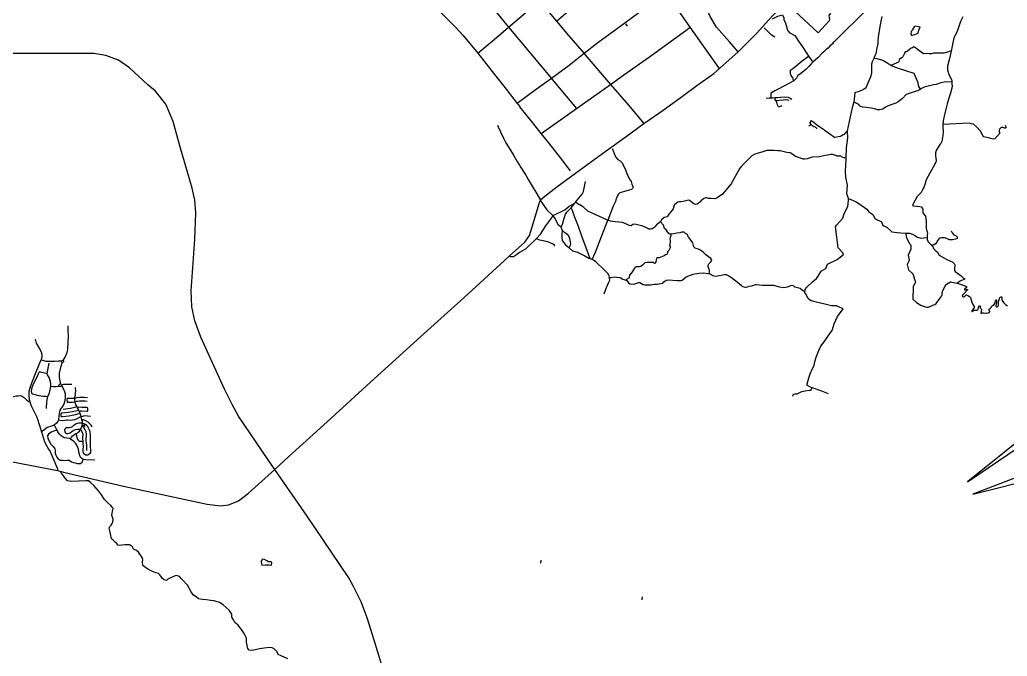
# Model space of a CAD drawing. Header units: millimetres. Extents: x 170 to 95391, y -643 to 69125.
# Drawn here: x 54572 to 67141, y 9696 to 17793 of the extents above; entities that cross this region are included whole.
import ezdxf

# ---------------------------------------------------------------- set-up
doc = ezdxf.new("R2010")
doc.units = ezdxf.units.MM
for name, color, linetype in [('roads_2', 2, 'Continuous'), ('roads_3', 3, 'Continuous'), ('water', 7, 'Continuous')]:
    doc.layers.add(name, color=color, linetype=linetype)

msp = doc.modelspace()

# ---------------------------------------------------------------- linework, layer by layer
at = {"layer": 'roads_2'}
for points in [[(59441.34, 20784.05), (59197.24, 20546.2), (59141.02, 20492.85), (59033.97, 20347.2), (58882.84, 20119.63), (58853.95, 20076.13), (58664.71, 19777.99), (58568.97, 19494.01), (58514.16, 19318.27), (58542.85, 19300.65), (58615.48, 19240.71), (58722.75, 19130.35), (58956.71, 18894.11), (59220.28, 18623.87), (59439.82, 18382.62), (59485.84, 18340.29), (59839.36, 17978.25), (60117.31, 17697.66), (60217.44, 17592.46), (60402.13, 17366.83), (60616.35, 17094.89), (60714.3, 16971.27), (60762.24, 16908.44)], [(62794.64, 18141.66), (62593.9, 17988.4), (62272.09, 17747.91), (61931.71, 17501.41), (61756.76, 17362.32), (61564.24, 17212.09), (61338.65, 17045.7), (61132.73, 16895.56), (60903.58, 16729.34)], [(61200.32, 15500.56), (61256.15, 15550.28), (61408.19, 15666.52), (61754.8, 15921.46), (62035.44, 16123.47), (62289.48, 16308.61), (62513.71, 16471.3), (62529.79, 16482.97), (62761.33, 16643.41), (63006.37, 16822.88), (63189.53, 16956.33), (63405.71, 17111.02), (63714.35, 17384.72), (63950.69, 17618.71), (64106.47, 17791.53), (64329.3, 18033.96)], [(65515.27, 18087.78), (65406.96, 17976.87), (65232.87, 17802.9), (65079, 17651.32), (64943.25, 17517.55)], [(59317.13, 9135.2), (59081.51, 9899.72), (58994.84, 10182.59), (58916.41, 10388), (58821.67, 10583.37), (58759.49, 10694.06), (58652.95, 10850.43), (58228.16, 11475.89), (57817.71, 12073.21), (57735.71, 12192.56), (57356.57, 12749.69), (57274.39, 12897.29), (57179.69, 13093.45), (56875.2, 13755.6), (56798.23, 13964.15), (56760.27, 14140.35), (56755.04, 14344.45), (56799.2, 14997.74), (56813.93, 15337.73), (56800.24, 15498.11), (56766.18, 15649.26), (56610.46, 16188.34), (56524.13, 16499.39), (56433.05, 16719.77), (56300.95, 16884.95), (56203.42, 16966.21), (55966.8, 17183.01), (55826.73, 17278.68), (55665.42, 17339.33), (55513.98, 17361.59), (55268.98, 17365.03), (54460.11, 17362.65)], [(60762.24, 16908.44), (60903.58, 16729.34), (60918.33, 16710.66)], [(60918.33, 16710.66), (60937.69, 16683.89)], [(61581.28, 15871.62), (61457.84, 16031.27), (61304.79, 16225.96), (61209.41, 16345.28), (61100.96, 16480.94), (60937.69, 16683.89)], [(54458.97, 12172.2), (55050.44, 12058.81), (55098.37, 12047.13), (55130.57, 12039.29), (55891.84, 11860.4), (56540.71, 11718.6), (56958.93, 11630.26), (57127.24, 11609.61), (57230.15, 11621.78), (57263.85, 11635.62), (57355.24, 11674.32), (57483.7, 11770.32), (57817.71, 12073.21), (57995.55, 12236.44), (58482.63, 12678.26), (59036.94, 13180.73), (59675.24, 13764.28), (60227.87, 14260.34), (60741.07, 14729.11), (60806.81, 14788.85), (61000.21, 14964.64), (61060.35, 15050.01), (61093.17, 15157.9), (61186.94, 15466.31), (61199.11, 15497.45), (61200.32, 15500.56)], [(55112.14, 13434.99), (55107.53, 13437.59), (55105.51, 13442.98), (55103.74, 13447.62), (55106.1, 13452.72), (55110.21, 13457.54), (55116.19, 13460.32), (55122.36, 13457.97), (55136.4, 13480.9), (55149.94, 13501.55), (55159.13, 13519.69), (55168.26, 13540.61), (55174.1, 13558.76), (55179.62, 13578.94), (55184.69, 13601.45), (55187.21, 13689.55), (55193.17, 13767.37), (55188.53, 13835.28), (55186.97, 13899.33)], [(54768.1, 13728.87), (54779.05, 13679.61), (54809.53, 13626.09), (54830.89, 13592.11), (54849.14, 13555.09), (54851.95, 13518.18), (54848.58, 13481.31), (54841.25, 13464.36), (54823.41, 13423.11), (54760.44, 13268.86), (54706.89, 13134.02), (54687.82, 13064.49), (54687.44, 13015.31), (54693.22, 12963.01), (54702.2, 12934.14), (54714.32, 12895.21), (54723.43, 12873.62), (54787.27, 12738.9), (54827.53, 12617.67), (54847.66, 12552.54), (54887.83, 12422.51), (54939.64, 12329.89), (54960.02, 12301.04), (54980.27, 12251.69), (55052.59, 12079.49), (55050.44, 12058.81)], [(55103.74, 13447.62), (55098.56, 13448.66), (55063.56, 13448.93), (55017.2, 13446.21), (54980.1, 13443.42), (54947.15, 13443.67), (54905.99, 13447.06), (54870.01, 13456.57), (54841.25, 13464.36)], [(55122.36, 13457.97), (55127.94, 13452.79), (55128.67, 13446.64), (55128.42, 13442.04), (55125.04, 13437.97), (55122.93, 13435.92), (55116.77, 13434.19), (55112.14, 13434.99), (55107.66, 13426.05), (55085.47, 13352.44), (55073.71, 13296.18), (55075.4, 13248.01), (55080.9, 13193.15), (55092.47, 13165.11), (55094.05, 13161.27), (55102.94, 13142.78), (55108.5, 13131.21), (55114.32, 13119.12), (55141.95, 13063.06), (55147.92, 13035.35), (55150.69, 12993.31), (55144.14, 12945.2), (55131.45, 12901.24), (55109.58, 12868.61), (55081.43, 12824.76), (55071.59, 12783.34), (55069.27, 12749.55), (55066.12, 12708.06), (55062.53, 12699.46), (55054.59, 12680.49), (55037.94, 12659.09), (55010.98, 12634.71), (54977.93, 12622.67), (54922.18, 12604.64), (54889.06, 12582.36), (54847.66, 12552.54)], [(55472.17, 12745.95), (55436.08, 12751.06), (55409.44, 12752.46), (55381.86, 12749.39), (55369.1, 12746.68), (55353.26, 12740.67), (55337.23, 12735.36), (55298.93, 12717.55), (55267.88, 12702.31), (55243.18, 12697.49), (55213.11, 12695.1), (55181.38, 12697.8), (55166.85, 12698.51), (55149.45, 12696.16), (55119.54, 12690.23), (55081.46, 12693.61), (55062.53, 12699.46)]]:
    msp.add_lwpolyline(points, dxfattribs=at)
at = {"layer": 'roads_3'}
for points in [[(60112.96, 19111.77), (60336.92, 18895.06), (60511.75, 18730.27), (60514.95, 18727.05), (60729.41, 18511.59), (60732.2, 18509.02), (60952.33, 18305.17), (61182, 18035.2), (61404.55, 17774.5), (61555.6, 17593.16), (61756.76, 17362.32), (61762.87, 17352.04)], [(59789.19, 18754.28), (59897.73, 18649.68), (60003.73, 18541.89), (60177.7, 18365), (60375.31, 18165.53), (60590.55, 17948.27), (60794.58, 17697.92), (61338.65, 17045.7), (61347.83, 17034.37)], [(61404.55, 17774.5), (61642.73, 17978.68), (61924.38, 18215.33), (62155.05, 18414.97), (62417.31, 18634.92), (62436.74, 18642.5), (62453.28, 18647.67)], [(63714.35, 17384.72), (63603.77, 17510.42), (63438.11, 17699.97), (63358.58, 17832.94), (63146, 18342)], [(64734, 17624.79), (64378.57, 17957.73), (64708.25, 18305.75)], [(63474.28, 17175.71), (63349.13, 17351.22), (63106.54, 17697.04), (62826.03, 18102)], [(60402.13, 17366.83), (60664.16, 17590.29), (60794.58, 17697.92), (60985.18, 17860.44), (61182, 18035.2)], [(64151.58, 17804.09), (64169.14, 17812.68), (64220.78, 17836.91), (64280.61, 17857.5), (64296.8, 17815.39), (64296.51, 17794.96), (64316.43, 17751.25), (64344.13, 17660.92), (64365.55, 17632.62), (64436.31, 17592.7), (64494.25, 17509.14), (64525.84, 17460.53), (64589.16, 17364.52), (64609.52, 17330.33), (64666.41, 17252.48)], [(64889.95, 17876.41), (64869.82, 17845.83), (64872.75, 17822.25), (64876.89, 17802.19), (64873.49, 17779.23), (64734, 17624.79)], [(62280.27, 17739.66), (62301.7, 17712.88)], [(64559.77, 14330.2), (64574.46, 14369.14), (64591.09, 14391.57), (64661.56, 14458.71), (64711.26, 14499.36), (64734.11, 14529.94), (64773.68, 14595.23), (64831.57, 14627.64), (64854.59, 14682.79), (64974.43, 14743.46), (65055.17, 14806.43), (65049.14, 14829.01), (64987.8, 14892.94), (64970.18, 15028.29), (64956.64, 15157.46), (64967.07, 15179.93), (65050.04, 15267.48), (65066.91, 15326.78), (65112.81, 15416.62), (65121.57, 15494.42), (65121.75, 15521.06), (65097.95, 15579.71), (65103.97, 15631.8), (65106.42, 15689.16), (65084.44, 15789.7), (65082.89, 15865.51), (65090.86, 16019.35), (65091.64, 16035.37), (65095.65, 16161.96), (65111.62, 16291.8), (65107.52, 16370.73), (65106.95, 16381.63), (65147.25, 16557.49), (65171.75, 16678.19), (65186.54, 16734.44), (65193.28, 16742.74), (65199.46, 16819.37), (65202.86, 16865.44), (65212.18, 16873.56), (65248.26, 16881.52), (65291.6, 16896.59), (65326.74, 16916.84), (65346.4, 16933.1), (65356.87, 16959.66), (65381.98, 17019.92), (65409.15, 17079.16), (65415.57, 17117), (65416.35, 17232.75), (65423.75, 17261.37), (65444.56, 17295.03), (65446.37, 17301.26), (65454.05, 17327.75), (65471.79, 17363.47), (65484.62, 17435.09), (65498.39, 17492.35), (65499.16, 17530.39), (65500.99, 17573.25), (65523.49, 17705.22), (65533.04, 17748.17), (65546.99, 17834.11)], [(66576.27, 17828.35), (66547.08, 17771.19), (66507.72, 17655.81), (66459.72, 17557.8), (66451.27, 17521.83), (66428.28, 17395.16), (66400.76, 17281.14), (66381.7, 17200.86), (66378.48, 17177.14), (66380.93, 17157.66), (66388.42, 17127.07), (66393.99, 17109.43), (66396.49, 17098.16), (66425.43, 17042.83), (66435.05, 17019.2), (66433.92, 16999.06), (66436.34, 16980.27), (66438.18, 16944.23), (66434.5, 16930.44), (66434.41, 16921.9), (66414.37, 16848.29), (66397.56, 16793.42), (66373.92, 16725.13), (66357.52, 16653.87), (66336.34, 16564.38), (66323.1, 16508.14), (66321, 16461.7), (66319.47, 16427.75), (66325.81, 16372.9), (66321.34, 16321.21), (66309, 16244.97), (66294.92, 16217.93), (66283.51, 16204.17), (66234.62, 16129.2), (66226.17, 16100.75), (66228.13, 16080.59), (66229.02, 16060.09), (66237.91, 16002.16), (66236.26, 15991.08), (66197.7, 15916.89), (66135.19, 15804.63), (66104.4, 15746.11), (66094.4, 15709.11), (66088.02, 15682.7), (66077.61, 15660.57), (66068.18, 15636.55), (66043.72, 15596.76), (65995.46, 15542.45), (65968.95, 15499.43), (65938.21, 15444.31), (65936.57, 15433.75), (65947.35, 15424.79), (66027.57, 15416.24), (66044, 15411.01), (66061.91, 15393.47), (66064.4, 15380.66), (66064.72, 15348.71), (66069.71, 15327.86), (66098.31, 15294.88), (66104.81, 15260.86), (66106.67, 15230.63), (66107.44, 15197), (66108.08, 15137.57), (66120.7, 15096.33), (66123.63, 15072.75), (66121.46, 15054.84), (66122.59, 15023.75), (66122.77, 15018.97), (66121.57, 14998.16), (66134.25, 14969.38), (66151.63, 14950.31), (66172.07, 14929.18), (66175.62, 14926.53), (66192.06, 14914.19), (66199.61, 14885.27), (66222.11, 14862.08), (66253.32, 14836.95), (66274.69, 14798.39), (66343.95, 14758.31), (66372.64, 14741.91), (66446.07, 14710), (66465.49, 14690.59), (66474.65, 14676.18), (66468.13, 14619.7), (66468.01, 14601.77), (66476.16, 14589.42), (66555.08, 14534.09), (66569.41, 14520.16), (66584.76, 14507.26), (66600.14, 14497.94), (66592.88, 14488.77), (66577.91, 14482.71), (66557.28, 14477.73), (66543.3, 14468.27), (66504.49, 14439.83)], [(61209.41, 16345.28), (61659.19, 16663.42), (62092.67, 16968.68), (62262.35, 17091.43), (62585.13, 17321.69), (62742.39, 17436.34), (63050.41, 17656.97), (63106.54, 17697.04)], [(64183.98, 17572.91), (64136.71, 17599.41), (64046.32, 17688.57)], [(64943.25, 17517.55), (64930.43, 17506.95), (64917.43, 17487.84), (64883.66, 17455.48), (64859.31, 17433.37), (64840.68, 17418.13), (64804.95, 17385.08), (64785.01, 17367.81), (64728.89, 17309.87), (64699.37, 17283.69), (64666.41, 17252.48), (64646.17, 17233.3), (64613.78, 17200.22), (64577.22, 17160.53), (64550.04, 17136.9), (64535.04, 17126.5), (64507.1, 17104.93), (64476.58, 17082.59), (64458.96, 17048.72), (64427.77, 17019.16), (64424, 17015.94), (64416.3, 17034.87), (64415.11, 17048.7), (64408.85, 17059.82), (64387.95, 17090.43), (64382.57, 17109.61), (64381.21, 17136.76), (64382.62, 17152.37), (64427.37, 17186.64), (64529.32, 17268.65), (64609.52, 17330.33)], [(61762.87, 17352.04), (61791.46, 17320.08)], [(66428.28, 17395.16), (66414.92, 17394.55), (66380.83, 17381.13), (66334.98, 17369.48), (66299.97, 17367.66), (66229.96, 17366.58), (66201.63, 17366.95), (66175.84, 17357.91), (66166.6, 17357.78), (66148.6, 17358.93), (66118.77, 17363.23), (66076.54, 17359.41), (65997.64, 17414.22), (65968.45, 17439.17), (65953.08, 17446.78), (65933.46, 17437.18), (65916.41, 17430.31), (65897.3, 17416.43), (65871.89, 17392.7), (65857.44, 17382.89), (65839.43, 17383.52), (65830.47, 17356.11), (65812.27, 17323.27), (65799.82, 17310.55), (65776.58, 17297.4), (65769.35, 17294.36), (65761.93, 17262.15), (65757.24, 17252.96), (65658.62, 17211.64)], [(61791.46, 17320.08), (62092.67, 16968.68), (62320.39, 16705.89), (62513.71, 16471.3)], [(66035.33, 16910.36), (66011.54, 16954.26), (66005.09, 16990.3), (65953.9, 17110.34), (65756.2, 17174.62), (65688.94, 17198.12), (65658.62, 17211.64), (65645.82, 17217.36), (65618.67, 17236.48), (65555.1, 17273.27), (65486.26, 17295.92), (65446.37, 17301.26)], [(61347.83, 17034.37), (61374.11, 17001.92)], [(61374.11, 17001.92), (61528.53, 16821.06), (61659.19, 16663.42)], [(64424, 17015.94), (64407.88, 17008.03), (64359.33, 16983.52), (64297.32, 16947.33), (64241.02, 16919.03), (64184.47, 16890.48), (64132.01, 16860.11), (64131.34, 16857.61), (64129.69, 16820.94), (64131.59, 16800.1)], [(66433.92, 16999.06), (66354.67, 17004.22), (66283.01, 16987.44), (66235.03, 16971.21), (66202.58, 16966.46), (66084.52, 16937.39), (66040.1, 16914.12), (66035.33, 16910.36), (66026.12, 16903.1), (65993.61, 16888.83), (65855.35, 16841.61), (65807.14, 16790.87), (65752.31, 16750.26), (65723.36, 16729.97), (65673.32, 16714.78), (65615.53, 16693.66), (65589.71, 16680.51), (65555.07, 16657.35), (65519.48, 16646.16), (65490.15, 16646.51), (65469.09, 16654.69), (65408.44, 16667.39), (65346.73, 16674.97), (65304.56, 16680.38), (65274.77, 16689.79), (65265.06, 16699.23), (65253.32, 16714.53), (65193.28, 16742.74)], [(64074.19, 16796.23), (64108.79, 16797.6), (64131.59, 16800.1), (64156.07, 16801.04), (64187.73, 16801.86), (64216.05, 16803.97), (64302.82, 16810.81), (64351.2, 16809.97), (64378.5, 16797.04), (64397.34, 16781.74)], [(64187.73, 16801.86), (64187.7, 16797.5)], [(64188.52, 16767.8), (64187.7, 16797.5)], [(64196.74, 16766.2), (64188.52, 16767.8)], [(64269.62, 16696.56), (64242.78, 16685.74), (64228.63, 16686.85), (64217.73, 16709.98), (64210.89, 16726.67), (64208.65, 16738.47), (64198.77, 16760.56), (64196.74, 16766.2), (64240, 16768.72), (64287.49, 16773.84), (64318.29, 16777.15), (64349.15, 16773.35), (64359.15, 16768.42)], [(64620.19, 16440.14), (64618.38, 16444.19), (64625.13, 16448.56), (64631.04, 16451.02), (64636.47, 16454.57), (64639.34, 16460.18), (64639.7, 16462.69), (64640.42, 16467.6), (64636.1, 16472.56), (64626.62, 16477.23)], [(64626.62, 16477.23), (64648.7, 16509.35)], [(64648.7, 16509.35), (64671.99, 16492.49), (64681.24, 16487.36), (64690.96, 16478.34), (64712.68, 16459.94), (64754.99, 16432.32), (64781.34, 16412.1), (64803.13, 16399.66), (64814.66, 16388.9), (64835.15, 16373.9), (64927.36, 16308.75), (64940.94, 16299.69), (64947.62, 16298.11), (64988.57, 16305.71), (65016.96, 16314.03), (65029.11, 16321.63), (65053.09, 16332.42), (65069.61, 16339.48), (65077.37, 16345.05), (65091.12, 16361.1), (65099.15, 16369.23), (65107.52, 16370.73)], [(67115.9, 16453.92), (67117.13, 16440.15), (67121.71, 16432.44), (67126.54, 16426.45), (67123.16, 16417.58), (67113.61, 16414.32), (67104.6, 16415.14), (67096.63, 16419.73), (67086.88, 16423.74), (67063.19, 16421.85), (67042.47, 16401.5), (67037.33, 16384.52), (67038.66, 16369.92), (67047.29, 16351.25), (66983.51, 16280.15), (66962.41, 16272.55), (66933.07, 16280.48), (66879.63, 16294.14), (66843.15, 16305.5), (66827.8, 16318.91), (66799.33, 16374.42), (66751.32, 16430.05), (66709.34, 16465.15), (66684.65, 16467.36), (66657.94, 16475.73), (66321, 16461.7)], [(60652.99, 16453.15), (60662.61, 16431.84), (60692.22, 16366.3), (60728.22, 16284.62), (60735.57, 16267.92), (60759.46, 16226.27), (60808.8, 16148.05), (60854.36, 16072.2), (60908.03, 15982.18), (60931.17, 15942.57), (60950.23, 15913.48), (60996.84, 15839.41), (61011.85, 15814.97), (61044.93, 15760.44)], [(64723.18, 16408.47), (64718.56, 16410.79), (64699.32, 16424.95), (64679.33, 16432.83), (64663.96, 16443.18), (64639.7, 16462.69)], [(64972.29, 16062.08), (64966.37, 16063.15), (64957.11, 16065.49), (64916.01, 16077.03), (64893.37, 16077.18), (64785.87, 16056.4), (64749.26, 16047.44), (64657.38, 16043.45), (64593.15, 16025.44), (64563.02, 16019.5), (64547.81, 16019.6), (64483.9, 16042.58), (64447.45, 16055.11), (64410.04, 16079.95), (64379.51, 16099.11), (64335.79, 16104.02), (64252.31, 16124.56), (64221.94, 16124.25), (64173.6, 16131.24), (64127.5, 16131.56), (64078.87, 16128.82), (64031.64, 16113.26), (63958.17, 16092.76), (63925.92, 16083.25), (63891.56, 16060.95), (63849.28, 16018.22), (63762, 15934.3), (63738.87, 15905.27), (63678.19, 15798.64), (63624.77, 15705.78), (63560.38, 15624.78), (63518.35, 15575.9), (63462.98, 15534.8), (63444.88, 15523.65), (63417.54, 15514.62), (63370.5, 15518.01), (63337.56, 15520.29), (63318.04, 15526.05), (63302.83, 15526.16), (63281.44, 15518.63), (63248.57, 15496.32), (63228.11, 15473.41), (63207.38, 15454.6), (63193.43, 15446.5), (63172.29, 15441.52), (63150.96, 15450.38), (63095.67, 15493.79), (63081.8, 15498.49), (63064.78, 15493.49), (63014.76, 15480.52), (62986.7, 15476.1), (62974.33, 15475.68), (62965.31, 15476.25), (62948.8, 15471.75), (62910.28, 15444.37), (62902.48, 15432.12), (62888.28, 15389.2), (62879.42, 15373.89), (62852.96, 15343.34), (62834.27, 15321.45), (62810.37, 15287.81), (62796.41, 15280.22), (62774.77, 15277.3), (62739.04, 15246.3), (62725.71, 15222.31), (62678.1, 15185.25), (62653.21, 15159.82), (62644.37, 15147.58), (62622.41, 15132.37), (62604.36, 15128.4), (62582.24, 15128.55), (62539.89, 15150.36), (62491.64, 15170.68), (62451.84, 15180.69), (62401.97, 15191.27), (62376.2, 15186.33), (62353.67, 15170.1), (62333.63, 15174.85), (62244.31, 15211.85), (62149.14, 15221.21), (62089.76, 15228.8), (62058.41, 15242.74), (62052.29, 15245.45), (61802.38, 15356.32), (61794.72, 15365.07), (61753.3, 15404.3), (61708.96, 15435.85), (61692.8, 15439.05), (61673.03, 15449.94), (61644.98, 15471.14)], [(62112.7, 16151.64), (62121.59, 16138.26), (62136.47, 16091.03), (62153.17, 16049.43), (62184.56, 16015.41), (62214.28, 15996.25), (62234.22, 15977.67), (62274.89, 15903.63), (62308.53, 15815.3), (62340.01, 15753.61), (62352.23, 15735.08), (62363.04, 15700.7), (62378.22, 15663.71), (62370.16, 15646.86), (62358.22, 15633.12), (62330.37, 15625.63), (62209.4, 15592.15), (62192.29, 15575.88), (62162.32, 15519.24), (62153.02, 15481.4), (62126.11, 15420.12), (62058.41, 15242.74)], [(64972.29, 16062.08), (65008.81, 16062.29)], [(65091.64, 16035.37), (65074.52, 16037.25), (65065.8, 16037.89), (65050.9, 16041.58), (65031.62, 16049.32), (65021.91, 16056.62), (65014.23, 16061.54), (65008.81, 16062.29)], [(61044.93, 15760.44), (61092.7, 15675.33), (61152.24, 15578.36), (61199.11, 15497.45)], [(61461.41, 15152.81), (61477.94, 15193.15), (61506.07, 15280.55), (61518.69, 15317.86), (61535.63, 15344.37), (61588.75, 15398.29), (61635.27, 15459.23), (61637.36, 15461.97), (61644.98, 15471.14), (61731.84, 15575.53), (61747.76, 15609.22), (61773.12, 15733.52)], [(61199.11, 15497.45), (61210.69, 15471.91), (61281.8, 15373.17), (61360.3, 15300.53)], [(65121.75, 15521.06), (65207.96, 15481.54), (65251.05, 15456.67), (65351.97, 15385.41), (65378.5, 15348.35), (65431.3, 15316.13), (65459.74, 15258.58), (65540.32, 15222.29), (65558.02, 15173.92), (65607.3, 15153.09), (65672.8, 15095.29), (65740.69, 15086.64), (65787.5, 15080.19), (65845.17, 15078.69), (65849.79, 15078.7), (65874.49, 15078.69), (65896.1, 15077.51), (65934.65, 15063.76), (65964.38, 15048.89), (65996.7, 15027.49), (66040.87, 15016.1), (66076.91, 15016.9), (66122.59, 15023.75)], [(61305.19, 15224.09), (61360.3, 15300.53), (61371.15, 15307.63), (61510.11, 15375.28), (61566.55, 15421.5), (61635.27, 15459.23)], [(62011.74, 14306.79), (62039.8, 14384.97), (62064.72, 14447.8), (62084.23, 14479.94), (62079.76, 14503.02), (62079.09, 14514.29), (62070.57, 14547.66), (62059.56, 14560.03), (62009.24, 14611.09), (61905.44, 14713.25), (61875.95, 14732.41), (61857.76, 14741.8), (61835.72, 14753.18), (61828.59, 14765.02), (61783.14, 14890.32), (61727.55, 15037.73), (61681.58, 15162.52), (61634.6, 15289.38), (61605.52, 15366.93), (61588.75, 15398.29)], [(61006.93, 14875.83), (61145.59, 15005.47), (61199.57, 15067.06), (61269.3, 15172.61), (61305.19, 15224.09)], [(61481.97, 15108.1), (61461.41, 15152.81), (61429.98, 15181.71), (61377.13, 15278.9), (61360.3, 15300.53)], [(61857.76, 14741.8), (61898.6, 14836.75), (61976.19, 15037), (62058.41, 15242.74)], [(63348.19, 14563.87), (63350.66, 14581.78), (63352.38, 14608.42), (63347.29, 14616.64), (63334.14, 14649.51), (63334.51, 14670.51), (63342.33, 14685.83), (63362.05, 14707.21), (63378.95, 14728.61), (63377.51, 14743.98), (63367.31, 14757.37), (63339.13, 14776.52), (63299.18, 14808.05), (63271.57, 14834.36), (63234.41, 14860.74), (63211.12, 14876.27), (63180.79, 14883.65), (63167.96, 14888.86), (63149.54, 14905.89), (63147.08, 14922.81), (63136.73, 14955.15), (63094.21, 15018.97), (63080.92, 15032.88), (63070.29, 15059.09), (63054.63, 15068.42), (63043.63, 15075.67), (63037.52, 15083.9), (63028.3, 15091.64), (63016.45, 15090.19), (63000.48, 15088.76), (62974.19, 15083.83), (62934.51, 15077.44), (62897.61, 15067.46), (62858.23, 15065.17), (62847.43, 15065.24), (62831.53, 15074.05), (62816.97, 15094.65), (62802.7, 15114.73), (62780.2, 15136.4), (62767.41, 15181.05), (62725.71, 15222.31)], [(61481.97, 15108.1), (61476.8, 15103.54), (61472.67, 15071.28), (61470.87, 15027.77), (61474.38, 14983.94), (61493.06, 14963.07), (61516.51, 14930.37), (61561.15, 14897.09), (61566.44, 14893.14), (61609.14, 14852.63), (61675.43, 14836.03), (61686.45, 14829.03), (61763.41, 14791.61), (61814.42, 14761.28), (61835.72, 14753.18)], [(61481.97, 15108.1), (61489.66, 15102.17), (61501.17, 15091.33), (61517.58, 15082.5), (61538.32, 15066.74), (61557.73, 15045.08), (61567.23, 15010.68), (61576.47, 14966.33), (61583.01, 14942.71), (61579.02, 14926.09), (61575.34, 14914.84), (61571.18, 14907.7), (61561.15, 14897.09)], [(66425.53, 15107.12), (66437.69, 15081.09), (66462.25, 15058.91), (66489.99, 15045.74), (66503.78, 15033.02), (66508.35, 15019.49), (66504.17, 15010.3), (66484.03, 15000.7), (66443.83, 14993.28), (66406.77, 14995.06), (66360.54, 15013.99), (66343.1, 15020.58), (66302.94, 15019.31), (66279.74, 15013.32), (66254.82, 14985.49), (66243.35, 14965.08), (66228.31, 14944), (66209.19, 14931.31), (66175.62, 14926.53)], [(61376.07, 14911.63), (61376.16, 14923.93), (61362.6, 14939.39), (61291.23, 14966.01), (61193.35, 14988.23), (61145.59, 15005.47)], [(62858.23, 15065.17), (62857.06, 15044.69), (62852, 15023.21), (62844.41, 15001.23), (62848.63, 14983.28), (62852.06, 14958.66), (62840.99, 14920.32), (62849.66, 14907.97), (62849.32, 14892.61), (62841.98, 14873.7), (62832.1, 14858.4), (62817.79, 14841.08), (62816.65, 14826.24), (62812.74, 14813.97), (62803.94, 14807.88), (62791.53, 14800.8), (62773.95, 14789.14), (62708.92, 14765.52), (62687.81, 14764.13), (62677.97, 14756), (62673.95, 14736.05), (62667.89, 14714.06), (62659.51, 14693.12), (62653.05, 14693.16), (62646.66, 14696.29), (62637.98, 14705.57), (62589.58, 14705.91), (62557.15, 14706.13), (62529.32, 14701.72), (62499.26, 14672.21), (62474.93, 14653.94), (62459.45, 14648.41), (62415.92, 14648.71), (62404.87, 14647.26), (62359.58, 14574.83), (62334.37, 14544.27), (62328.5, 14515.11), (62323.57, 14506.44), (62293.06, 14486.68), (62286.56, 14481.08)], [(65901.38, 14939), (65877.97, 14982.88), (65862.26, 15016.1), (65859.36, 15044.8), (65849.79, 15078.7)], [(61006.93, 14875.83), (60993.25, 14866.2), (60932.26, 14833.33), (60881.76, 14792.72), (60858.25, 14777), (60840.97, 14775.59), (60819.64, 14777.28), (60806.81, 14788.85)], [(65901.38, 14939), (65912.58, 14923.58), (65913.3, 14876.45), (65899.69, 14842.74), (65878.79, 14796.77), (65891.76, 14734.19), (65888.58, 14720.89), (65866.69, 14681.08), (65884.78, 14613.35), (65939, 14561.76), (65972.26, 14453.96), (65962.88, 14436.61), (65943.08, 14400.88), (65937.89, 14240.06), (65979.85, 14200.85), (66038.27, 14161.53), (66113.29, 14138.5), (66135.94, 14137.32), (66166.9, 14149.41), (66192.74, 14162.56), (66220.57, 14168.52), (66234.05, 14182.77), (66281.84, 14245.98), (66299.49, 14268.41), (66313.05, 14293.93), (66311.19, 14323.66), (66324.78, 14356.35), (66348.81, 14404.31), (66369.06, 14430.31), (66416.61, 14457.66), (66433.03, 14454.13), (66504.49, 14439.83), (66593.9, 14412.61), (66622.13, 14400.13), (66620.02, 14388.18), (66595.64, 14364.95), (66597.66, 14358.8), (66604.33, 14355.68), (66614.14, 14355.43), (66630.16, 14364.55), (66634.77, 14360.93), (66634.73, 14355.3), (66596.89, 14316.61), (66569.93, 14288.11), (66565.22, 14276.87), (66570.34, 14271.2), (66579.57, 14267.05), (66588.82, 14267.67), (66600.24, 14278.17), (66616.8, 14294.64), (66622.49, 14295.44), (66638.39, 14286.12), (66661.96, 14271.8), (66674.27, 14261.29), (66689.28, 14199.4), (66696.87, 14179.36), (66710.13, 14156.56), (66718.78, 14144.39), (66720.3, 14136.51), (66720.26, 14130.36), (66712.45, 14117.61), (66689.09, 14089.07), (66690.08, 14083.43), (66697.27, 14082.54), (66707.1, 14091.18), (66718.98, 14096.74), (66736.49, 14097.14), (66754.03, 14099.4), (66764.35, 14107.71), (66773.77, 14125.4), (66778.53, 14146.38), (66785.3, 14156.06), (66792.47, 14155.17), (66794.93, 14138.75), (66794.9, 14128.85), (66810.22, 14114.07), (66812.75, 14107.4), (66813.72, 14098.68), (66810.04, 14086.41), (66807.4, 14072.93), (66803.7, 14062.88), (66804.74, 14059.12), (66818.63, 14059.54), (66829.49, 14065.09), (66844.4, 14066.2), (66867.02, 14061.45), (66876.82, 14060.69), (66898.46, 14062.59), (66914.46, 14072.92), (66918.64, 14079.37), (66918.69, 14086.54), (66911.07, 14100.42), (66908.54, 14109.66), (66913.76, 14118.85), (66924.55, 14119.98), (66934.94, 14133.75), (66941.73, 14144.27), (66954.13, 14156.67), (66973.31, 14171.73), (66988.87, 14191.79), (66992.13, 14215.66), (66996.83, 14230.16), (67000.47, 14232.01), (67004.03, 14228.06), (67004.98, 14215.76), (67002.29, 14194.08), (66998.55, 14174.12), (66996.92, 14159.79), (66996.82, 14148.7), (67004.49, 14140.97), (67011.17, 14139.39), (67022.57, 14146.83), (67027.3, 14160.63), (67029.97, 14175.97), (67030.04, 14186.73), (67030.12, 14198), (67033.87, 14221.54), (67040.18, 14240.97), (67047.5, 14258.33), (67062.97, 14266.61), (67071.22, 14268.6), (67072.72, 14261.93), (67072.17, 14252.02), (67070.99, 14232.74), (67075.54, 14220.42), (67090.85, 14196.06), (67118.46, 14170.45), (67142.56, 14152.18)], [(62079.09, 14514.29), (62100.94, 14514.65), (62146.29, 14520.99), (62169.46, 14520.32), (62212.64, 14512.34), (62246.25, 14491.1), (62286.56, 14481.08), (62300.42, 14475.35), (62320.3, 14446.01), (62336.19, 14435.15), (62387.9, 14428.64), (62413.18, 14435.63), (62447.25, 14449.23), (62462.72, 14452.19), (62507.83, 14424.73), (62527.36, 14419.99), (62603.56, 14420.98), (62647.09, 14427.86), (62686.51, 14429.63), (62705.82, 14434.62), (62732.39, 14439.05), (62752.49, 14441.47), (62758.4, 14443.48), (62770.85, 14458.24), (62784.61, 14470.96), (62800.86, 14478.53), (62823.55, 14484.52), (62941.38, 14476.01), (62987.48, 14475.18), (63003.2, 14480.2), (63026.79, 14501.55), (63053.18, 14521.34), (63141.18, 14555.57), (63188.09, 14566.51), (63219.3, 14570.91), (63272.87, 14574.64), (63331.5, 14566.56), (63348.19, 14563.87), (63403.59, 14535.84), (63434.73, 14531.01), (63454.55, 14533.44), (63540.94, 14552.81), (63564.84, 14551.12), (63598.99, 14535.51), (63631.8, 14514.8), (63667.63, 14484.33), (63702.47, 14460.02), (63731.63, 14432.15), (63757.75, 14411.99), (63770.52, 14397.56), (63799.3, 14391.22), (63816.52, 14391.61), (63846.45, 14400.11)], [(63883.82, 14404.98), (63846.45, 14400.11)], [(65051.29, 14116.33), (64967.35, 14152.25), (64905.58, 14154.72), (64678.14, 14209.02), (64637.03, 14221.59), (64606.56, 14245.87), (64572.77, 14311.16), (64559.77, 14330.2), (64536.23, 14349.82), (64505.5, 14373.6), (64436.63, 14390.46), (64419.23, 14405.94), (64396.36, 14411.74), (64340.61, 14390.59), (64298.6, 14382.18), (64243.06, 14391.78), (64168.02, 14410.73), (64063.54, 14411.44), (64024.15, 14413.24), (63949.55, 14420.92), (63935.93, 14421.01), (63909.1, 14412.5), (63883.82, 14404.98)], [(64863.78, 13032.54), (64779.84, 13069.49), (64656.29, 13110.8), (64636.02, 13120.67), (64588.56, 13145.07), (64614.16, 13237.63), (64633.05, 13289.75), (64662.34, 13357.18), (64683.2, 13395.97), (64692.77, 13442.01), (64710.67, 13500.3), (64743.18, 13587.18), (64766.2, 13642.34), (64808.77, 13694.31), (64866.99, 13776.9), (64895.07, 13817.7), (64911.43, 13838.59), (64936.73, 13925.52), (64979.57, 14016.41), (65051.29, 14116.33)], [(54912.77, 12847.55), (54913.45, 12872.67), (54914.78, 12912.63), (54920.56, 12963.31), (54928.56, 13000.13), (54948.48, 13046.1), (54959.88, 13085.97), (54967.91, 13125.87), (54966.13, 13162.25), (54961.71, 13190.47), (54951.21, 13230.52), (54944.32, 13242.35), (54925.29, 13275.28), (54922.81, 13287.6), (54932.86, 13359.25), (54944.45, 13423.2)], [(54922.81, 13287.6), (54887.84, 13296.84), (54835.98, 13310.31), (54825.18, 13312.19), (54818.72, 13309.41), (54814.27, 13305.08), (54778.72, 13229.8), (54748.06, 13164.96), (54738.65, 13145.3), (54725.54, 13116.2), (54719.73, 13091.92), (54717.99, 13066.57), (54721.72, 13048.87), (54727.06, 13040.11), (54735.5, 13033.39), (54747.06, 13029.47), (54765.04, 13023.94), (54810.52, 13012.07), (54842.37, 13007.71), (54873.5, 13004.66), (54898.75, 13002.93), (54928.56, 13000.13)], [(55055.71, 13126.24), (55036.65, 13124.33), (54998.81, 13124.37), (54967.91, 13125.87)], [(55108.5, 13131.21), (55096.16, 13129.25), (55081.95, 13127.82), (55067.27, 13127.16), (55055.71, 13126.24), (55063.2, 13133.85), (55070.23, 13144.56), (55077.8, 13152.96), (55092.47, 13165.11)], [(55234.6, 13154.33), (55128.78, 13152.57), (55102.94, 13142.78)], [(55278.84, 13116.32), (55282.1, 13071.72), (55278.51, 13042.54), (55275.48, 13012.85), (55268.28, 12984.21), (55268, 12976.52), (55267.33, 12957.58), (55271.45, 12932.19), (55272.24, 12927.32), (55282.54, 12897.52), (55296.6, 12870.96), (55303.85, 12857.25), (55308.94, 12847.62), (55319.12, 12826.69), (55325.7, 12813.18), (55328.2, 12808.03), (55335.92, 12787.01), (55340.09, 12775.65), (55353.26, 12740.67)], [(64409.7, 13003.34), (64421.21, 13029.91), (64436.67, 13032.87), (64467.32, 13034.2), (64527.26, 13064.54), (64569.54, 13073.47), (64622.36, 13080.8), (64640.65, 13082.21), (64656.29, 13110.8)], [(54312.86, 13046.88), (54345.31, 13048.17), (54385.42, 13041.71), (54420.34, 13029.14), (54457.52, 13014.01), (54474.18, 13000.56), (54494.25, 12999.37), (54525.74, 13009.38), (54549.94, 13009.19), (54579.31, 13011.02), (54608.58, 13001.57), (54631.59, 12981.41), (54663.82, 12953.49), (54673.53, 12944.19), (54687.09, 12936.41), (54702.2, 12934.14)], [(55268, 12976.52), (55246.33, 12975.92), (55190.2, 12974.82), (55180.67, 12974.39), (55173.69, 12971.36), (55172.41, 12966), (55173.4, 12928.34), (55211.96, 12926.24), (55242.11, 12927.8), (55271.45, 12932.19)], [(55432.3, 12982.46), (55390.62, 12985.86), (55361.28, 12986.09), (55333.47, 12986.3), (55299.46, 12983.22), (55268, 12976.52)], [(55105.67, 12790.77), (55189.41, 12799.37), (55245.1, 12809.69), (55319.12, 12826.69)], [(55126.11, 12838.27), (55218.9, 12851.4), (55274.57, 12863.76), (55296.6, 12870.96)], [(55431.95, 12936.62), (55400.31, 12939.93), (55360.42, 12941.26), (55330.79, 12939.69), (55305.28, 12936.55), (55289.05, 12934.62), (55271.45, 12932.19)], [(55325.7, 12813.18), (55332.68, 12815.68), (55343.5, 12816.12), (55363.33, 12816.73), (55424.31, 12812.68), (55429.72, 12813.41), (55436.71, 12817.2), (55437.77, 12821.03), (55437.23, 12852.55), (55434.69, 12857.18), (55429.31, 12859.52), (55398.43, 12861.81), (55383.75, 12862.17), (55361.36, 12862.34), (55340.76, 12862.5), (55317.32, 12860.38), (55303.85, 12857.25)], [(55105.67, 12790.77), (55097.13, 12784.44), (55096.29, 12775.22), (55096.11, 12751.91), (55100.18, 12745.22), (55109.17, 12744.39), (55117.16, 12744.33), (55197.06, 12755.5), (55240.37, 12763.11), (55280.59, 12771.25), (55327.03, 12783.96), (55335.92, 12787.01)], [(55219.73, 12458.91), (55231.25, 12484.44), (55243.72, 12499.71), (55262.37, 12513.92), (55277.76, 12524.03), (55286.93, 12528.66), (55303.36, 12535.08), (55317.16, 12544.97), (55330.41, 12558.22), (55339.76, 12572.75), (55344.98, 12580.08), (55346.33, 12583.98), (55355.74, 12603.38), (55366.25, 12630.97), (55368.54, 12660.67), (55368.45, 12682.7), (55363.75, 12702.99), (55363.46, 12704.25), (55353.26, 12740.67)], [(55491.56, 12615.93), (55479.06, 12636.26), (55459.95, 12657.17), (55442.31, 12673.95), (55414.62, 12688.77), (55393.32, 12698.41), (55377.64, 12701.6), (55363.75, 12702.99)], [(55046.55, 12571.93), (55006.28, 12558.91), (54972.19, 12545.85), (54937.78, 12523.07), (54925.49, 12499.08), (54928.34, 12467.28), (54944.58, 12435.39), (54962.83, 12398.37), (54992.45, 12367.4), (55011.88, 12347.78), (55020, 12333.36), (55022.94, 12313.88), (55022.69, 12281.09), (55029.7, 12254.39), (55044.94, 12227.63), (55061.28, 12209.05), (55086.89, 12191.44), (55115.7, 12188.14), (55151.74, 12187.87), (55176.48, 12190.76), (55199.13, 12189.55), (55228.86, 12170.89), (55250.4, 12159.45), (55278.18, 12155.14), (55302.82, 12146.75), (55324.46, 12146.58), (55346.08, 12146.42), (55365.52, 12164.2), (55377.38, 12199.47)], [(55528.71, 12190.11), (55412.35, 12194.08), (55377.38, 12199.47), (55362.01, 12209.84), (55341.6, 12234.58), (55328.51, 12274.65), (55319.67, 12330.05), (55304.55, 12373.2), (55283.18, 12407.19), (55258.63, 12428.89), (55219.73, 12458.91), (55203.3, 12465.18), (55136.43, 12474.92), (55098.49, 12497.75), (55078.09, 12522.5), (55057.71, 12550.32), (55046.55, 12571.93), (55034.36, 12594.56), (55019.15, 12625.42), (55010.98, 12634.71)], [(55368.54, 12660.67), (55345.88, 12660.84), (55321.16, 12661.03), (55289.18, 12652.05), (55258.16, 12632.31), (55252.96, 12626.71), (55237.42, 12614.53), (55222.13, 12604.91), (55204.88, 12601.97), (55187.89, 12602.1), (55166.27, 12602.78), (55153.84, 12593.65), (55144.5, 12583.99), (55141.83, 12570.69), (55144.23, 12549.15), (55152.11, 12538.33), (55167.76, 12528.99), (55185.78, 12528.34), (55201.26, 12532.83), (55213.89, 12537.35), (55233.87, 12554.61), (55252.51, 12568.3), (55282.19, 12580.38), (55307.23, 12586.33), (55328.35, 12586.17), (55344.98, 12580.08)], [(55452.24, 12590.62), (55459.49, 12569.03), (55462.97, 12547.5), (55466.05, 12511.1), (55466.74, 12438.57), (55468.88, 12381.95), (55468.36, 12346.85), (55470.57, 12332.23), (55473.54, 12318.12), (55473.67, 12301.21), (55471.76, 12286.62), (55465.78, 12273.36), (55453.06, 12260.64), (55439.89, 12255.37), (55424.69, 12253.18), (55413.63, 12254.79), (55401.32, 12261.04), (55392.37, 12269.56), (55382.96, 12285.26), (55379.19, 12296.82), (55379.28, 12307.58), (55380.99, 12330.36), (55382, 12360.84), (55377.93, 12402.38), (55376.96, 12429.79), (55376.88, 12432.35), (55375.83, 12463.11), (55376.79, 12488.47), (55378.23, 12508.69), (55377.57, 12523.04), (55372.25, 12539.73), (55363.88, 12557.47), (55357.06, 12569.06), (55344.98, 12580.08)], [(55452.24, 12590.62), (55436.94, 12616.85), (55423.96, 12630.8), (55407.84, 12643.21), (55400.58, 12646.34), (55387.81, 12651.82), (55368.54, 12660.67)], [(55423.87, 12314.93), (55423.87, 12382.56), (55418.83, 12435.11), (55417.59, 12475.33), (55419.34, 12497.62), (55421.08, 12522.71), (55416.65, 12550.67), (55410.06, 12568.39), (55401.7, 12582.55), (55393.03, 12597.2), (55386.98, 12609.05), (55386.25, 12615.97), (55380.88, 12620.37), (55380.65, 12628.81), (55384.85, 12634.42), (55393.56, 12634.09), (55396.67, 12631.26), (55397.41, 12626.65), (55397.12, 12621.78), (55394.26, 12618.98), (55391.68, 12617.47), (55386.25, 12615.97)], [(55393.56, 12634.09), (55400.58, 12646.34)], [(67554.79, 12653.58), (66633.64, 11913.9), (67542.47, 12529.54)], [(55286.93, 12528.66), (55298.95, 12482.64), (55303.69, 12462.37), (55310.57, 12447.98), (55318.75, 12440.23), (55326.69, 12434.02), (55334.39, 12431.66), (55342.36, 12430.58), (55354.45, 12429.97), (55363.47, 12429.9), (55376.96, 12429.79)], [(67608.83, 12106.86), (66701.46, 11757.39), (67564.76, 11971.94)], [(57983.86, 9664.94), (57900.43, 9699.83), (57862.45, 9718.56), (57846.48, 9753.07), (57814.55, 9787.6), (57784.03, 9804.78), (57746.69, 9805.52), (57622.18, 9788.55), (57535.24, 9767.11), (57492.25, 9771.06), (57473.87, 9792.72), (57464.65, 9834.25), (57456.72, 9876.34), (57459.41, 9926.08), (57446.98, 9951.24), (57417.7, 9997.12), (57395.34, 10037.25), (57373.9, 10062.01), (57350.41, 10089.86), (57310.23, 10124.44), (57294, 10158.38), (57272.9, 10194.98), (57269.82, 10231.33), (57237.49, 10281.34), (57161.79, 10350.58), (57115.38, 10378.03), (57072.49, 10393.26), (57044.73, 10400.64), (57005.64, 10407.08), (56949.8, 10414.11), (56898.59, 10417.11), (56846.9, 10427.19), (56822.32, 10445.81), (56780.31, 10475.85), (56751.76, 10513.99), (56705.28, 10600.99), (56641.68, 10669.57), (56626.61, 10686.64), (56604.9, 10709.82), (56580.25, 10719.23), (56561.99, 10721.98), (56526.87, 10709.95), (56456.58, 10675.63), (56439.96, 10658.33), (56411.95, 10666.17), (56390.48, 10686.83), (56353.75, 10733.23), (56336.61, 10748.27), (56304.75, 10757.73), (56261.6, 10772.41), (56202.86, 10803.03), (56174.17, 10823.75), (56137.57, 10852.25), (56134.78, 10892.25), (56137.85, 10923.44), (56136.2, 10944.51), (56120.91, 10965.13), (56084.24, 11018.69), (56059.43, 11041.88), (56028.62, 11054.42), (56015.31, 11064.77), (56009.52, 11081.77), (55988.03, 11099.36), (55968.3, 11113.29), (55938.44, 11113.52), (55907.78, 11112.27), (55870.43, 11109.93), (55840.52, 11105.04), (55818.93, 11110.32), (55809.02, 11128.39), (55790.61, 11144.93), (55766.05, 11166.64), (55745.59, 11185.23), (55735.47, 11207.85), (55729.21, 11231.94), (55723.61, 11273.54), (55711.37, 11323.29), (55717.96, 11344.29), (55734.6, 11364.67), (55750.18, 11382.99), (55758.57, 11401.37), (55761.94, 11438.24), (55752.86, 11463.93), (55743.5, 11485.99), (55747.08, 11516.25), (55754.19, 11538.18), (55760.94, 11578.6), (55747.67, 11594.08), (55731.33, 11612.65), (55693.47, 11645.73), (55651.58, 11690.12), (55610.83, 11748.83), (55574.13, 11798.31), (55514.91, 11866.4), (55472.99, 11906.68), (55446.35, 11925.33), (55411.35, 11927.64), (55224.89, 11920.86), (55200.17, 11921.05), (55178.58, 11926.35), (55152.03, 11955.25), (55135.71, 11976.88), (55126.54, 11990.29), (55114.31, 12006.77), (55098.99, 12023.28), (55098.37, 12047.13)], [(61205.43, 10880.25), (61210.05, 10917.09)], [(62495.09, 10452.03), (62489.9, 10412.57)]]:
    msp.add_lwpolyline(points, dxfattribs=at)
at = {"layer": 'water'}
for points in [[(66030.4, 17697.72), (66011.4, 17704.51), (65971.3, 17710.4), (65959.45, 17708.94), (65955.3, 17703.34), (65929.29, 17662.54), (65925.11, 17651.82), (65916.3, 17642.65), (65914.03, 17611.44), (65923.71, 17596), (65931.94, 17595.95), (65964.29, 17604.5), (66005.07, 17622.15), (66017.3, 17662.47), (66030.4, 17697.72)], [(57644.84, 10900.43), (57650.79, 10869.64), (57652.76, 10856.31), (57695.17, 10860.19), (57743.41, 10857.69), (57776.35, 10856.41), (57778.65, 10887.15), (57770.65, 10898.58), (57739.59, 10898.71), (57718.04, 10909.12), (57685.2, 10925.76), (57660.66, 10929.12), (57648.2, 10915.89), (57644.84, 10900.43)]]:
    msp.add_lwpolyline(points, close=True, dxfattribs=at)

doc.saveas('drawing.dxf')
